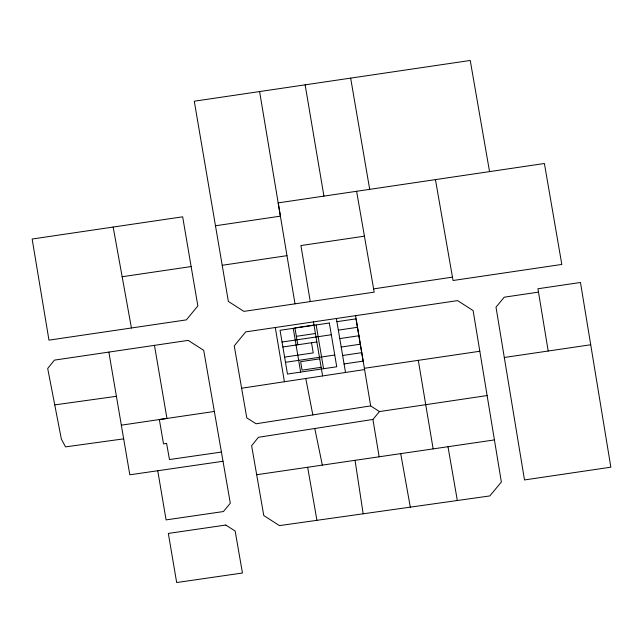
<?xml version="1.0" encoding="UTF-8"?>
<svg xmlns="http://www.w3.org/2000/svg" width="643" height="643" viewBox="0 0 643 643"><rect width="100%" height="100%" fill="white"/><g stroke="black" fill="none" stroke-linecap="round" stroke-linejoin="round"><path stroke-width="0.96" d="M379.442 411.568L370.665 405.902L256.083 423.769L246.783 417.87L234.253 345.862L245.714 331.884L457.599 300.619L473.119 310.585L501.363 482.025L489.813 495.93L279.416 525.612L263.783 515.541L251.63 445.703L258.438 437.288L372.908 419.445L379.442 411.568L487.121 395.549M241.623 388.227L364.581 369.572M373.615 288.876L452.463 277.141M113.168 227.051L32.15 239.027L48.964 340.147L186.366 319.876L197.851 305.931L182.66 216.812L113.168 227.051L131.429 327.986M489.548 171.609L470.242 60.458L194.282 101.208L215.477 225.773L280.396 216.152L259.603 91.563M364.444 236.174L300.924 245.554L310.264 301.583M122.154 276.731L191.14 266.564M222.213 265.286L286.979 255.665M314.001 325.053L294.912 327.866L297.773 344.777M336.908 321.669L355.997 318.856L363.15 361.125L344.061 363.938M538.496 292.123L504.225 297.195L496.002 307.161L524.495 479.943L610.85 467.188L580.476 282.478L537.934 288.755L548.198 351.014M296.343 336.321L315.432 333.508M338.339 330.124L357.428 327.311M282.044 342.02L331.322 334.746M282.88 346.971L316.862 341.955M339.769 338.58L358.858 335.759M341.2 347.035L360.289 344.214M284.6 357.114L313.237 352.894L311.517 342.751M285.476 362.306L334.754 355.032M319.724 358.866L300.635 361.688L302.065 370.135L321.154 367.322M342.631 355.483L361.72 352.669M364.364 368.294L479.823 351.255M504.297 357.484L590.708 344.761M121.342 425.168L166.955 418.432L154.457 345.355M214.352 411.456L159.335 419.558L163.523 443.903L166.593 443.381L169.479 459.536L221.417 452.069M256.678 474.727L494.427 439.916M223.017 461.272L129.822 474.799L108.852 352.091M54.751 404.897L116.407 396.313M123.681 438.856L65.506 446.885L61.366 439.081L47.695 368.471L54.414 360.128L188.166 340.38L203.718 350.331L230.315 503.212L223.434 511.539L166.071 519.898L157.76 470.748M314.781 428.503L322.336 465.122M305.779 378.494L312.836 414.92M400.718 453.636L410.314 507.15M435.448 179.622L453.042 280.501L561.813 264.442L544.404 163.499L278.186 202.883L295 303.842M356.6 191.292L374.186 292.147L243.922 311.381L228.361 301.43L215.477 225.773M307.651 467.268L316.943 520.316M447.994 446.708L457.334 500.511M350.66 78.116L369.693 189.355M305.136 84.836L323.927 196.123M336.369 318.51L345.508 372.466M316.155 324.956L323.558 368.72M313.462 321.886L322.609 375.938M293.24 328.34L300.651 372.096M418.296 360.337L433.141 448.886M355.587 315.673L370.665 405.902M372.916 419.445L379.161 456.795M275.292 327.52L284.407 381.741M355.049 460.324L363.174 513.797M329.337 323.011L280.059 330.285L287.469 374.041L336.739 366.775L329.337 323.011M225.789 525.058L168.337 533.417L176.672 582.542L242.459 573.009L235.153 531.038L225.789 525.058"/></g></svg>
